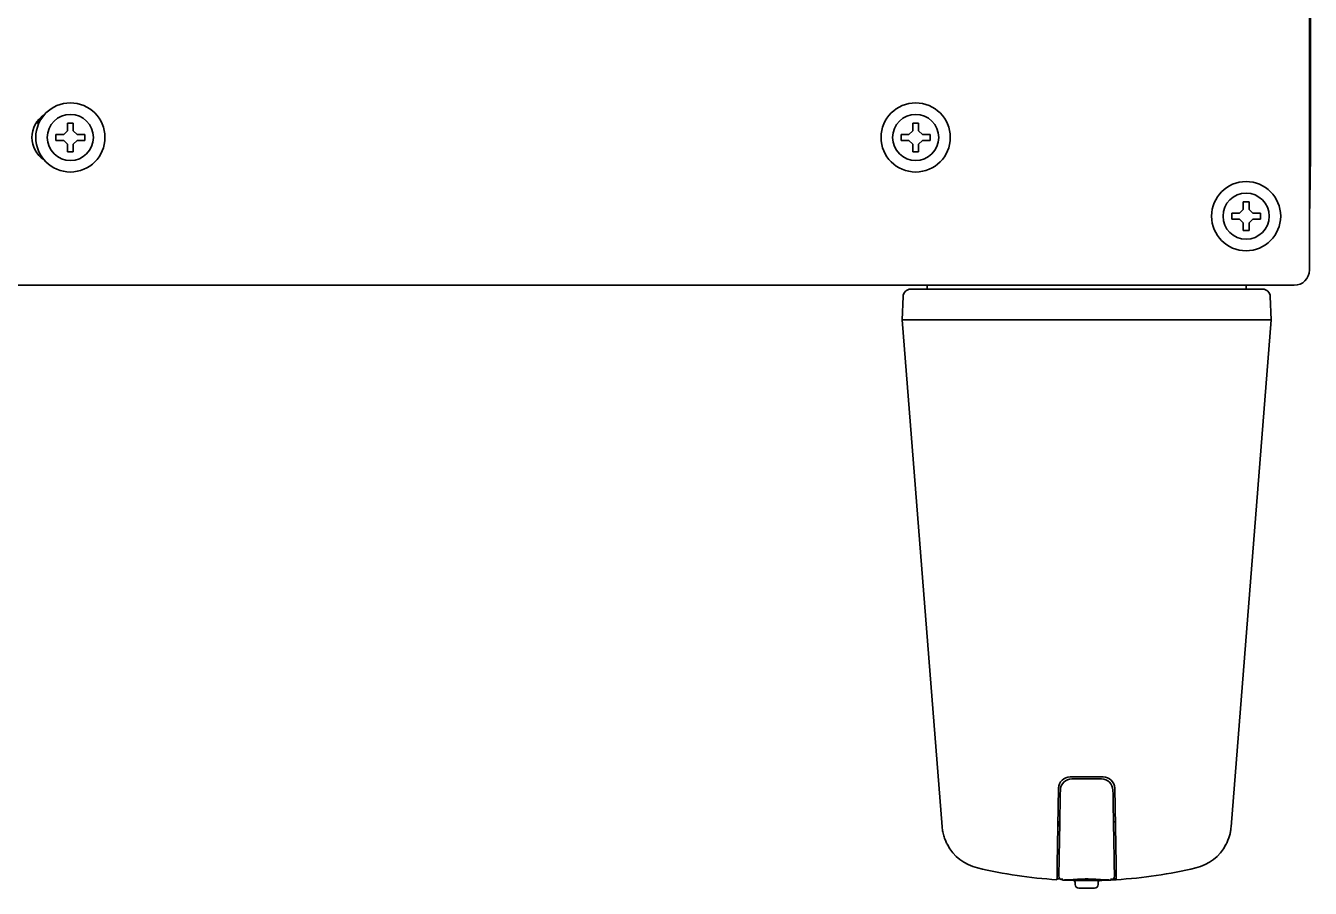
# Model space of a CAD drawing. Header units: inches. Extents: x 885 to 6823, y 710 to 5493.
# Drawn here: x 3098.7 to 3265.9, y 709.7 to 822 of the extents above; entities that cross this region are included whole.
import ezdxf

# ---------------------------------------------------------------- set-up
doc = ezdxf.new("R2010")
doc.units = ezdxf.units.IN
doc.layers.add('1', color=7, linetype='Continuous', true_color=0xffffff)

msp = doc.modelspace()

# ---------------------------------------------------------------- linework, layer by layer
at = {"layer": '1', "color": 7, "linetype": 'Continuous', "lineweight": 35}
for p, q in [((3265.78, 790.21), (3265.78, 856.21)), ((3265.89, 804.61), (3265.89, 857.43)), ((3100.72, 810.09), (3101, 810.25)), ((3104.16, 809.33), (3104.91, 809.33)), ((3104.16, 808.33), (3104.16, 809.33)), ((3104.91, 809.33), (3104.91, 808.33)), ((3214.16, 809.33), (3214.91, 809.33)), ((3214.16, 808.33), (3214.16, 809.33)), ((3214.91, 809.33), (3214.91, 808.33)), ((3102.66, 807.83), (3103.66, 807.83)), ((3102.66, 807.08), (3102.66, 807.83)), ((3103.66, 807.83), (3104.16, 808.33)), ((3104.91, 808.33), (3105.41, 807.83)), ((3105.41, 807.83), (3106.41, 807.83)), ((3106.41, 807.83), (3106.41, 807.08)), ((3212.66, 807.83), (3213.66, 807.83)), ((3212.66, 807.08), (3212.66, 807.83)), ((3213.66, 807.83), (3214.16, 808.33)), ((3214.91, 808.33), (3215.41, 807.83)), ((3215.41, 807.83), (3216.41, 807.83)), ((3216.41, 807.83), (3216.41, 807.08)), ((3103.66, 807.08), (3102.66, 807.08)), ((3104.16, 806.58), (3103.66, 807.08)), ((3104.16, 805.58), (3104.16, 806.58)), ((3105.41, 807.08), (3104.91, 806.58)), ((3104.91, 806.58), (3104.91, 805.58)), ((3106.41, 807.08), (3105.41, 807.08)), ((3213.66, 807.08), (3212.66, 807.08)), ((3214.16, 806.58), (3213.66, 807.08)), ((3214.16, 805.58), (3214.16, 806.58)), ((3215.41, 807.08), (3214.91, 806.58)), ((3214.91, 806.58), (3214.91, 805.58)), ((3216.41, 807.08), (3215.41, 807.08)), ((3104.91, 805.58), (3104.16, 805.58)), ((3214.91, 805.58), (3214.16, 805.58)), ((3265.78, 796.96), (3265.86, 801.79)), ((3257.16, 799.08), (3257.91, 799.08)), ((3257.16, 798.08), (3257.16, 799.08)), ((3257.91, 799.08), (3257.91, 798.08)), ((3255.66, 797.58), (3256.66, 797.58)), ((3255.66, 796.83), (3255.66, 797.58)), ((3256.66, 797.58), (3257.16, 798.08)), ((3257.91, 798.08), (3258.41, 797.58)), ((3258.41, 797.58), (3259.41, 797.58)), ((3259.41, 797.58), (3259.41, 796.83)), ((3256.66, 796.83), (3255.66, 796.83)), ((3257.16, 796.33), (3256.66, 796.83)), ((3257.16, 795.33), (3257.16, 796.33)), ((3258.41, 796.83), (3257.91, 796.33)), ((3257.91, 796.33), (3257.91, 795.33)), ((3259.41, 796.83), (3258.41, 796.83)), ((3257.91, 795.33), (3257.16, 795.33)), ((2672.79, 788.21), (3263.78, 788.21)), ((3216.04, 788.21), (3216.04, 787.71)), ((3235.82, 787.71), (3237.74, 787.71)), ((3257.52, 787.71), (3257.52, 788.21)), ((3212.79, 783.71), (3212.89, 786.74)), ((3260.78, 783.71), (3260.67, 786.74)), ((3212.79, 783.71), (3217.98, 717.73)), ((3235.82, 783.71), (3237.74, 783.71)), ((3255.58, 717.73), (3260.78, 783.71)), ((3238.93, 724.21), (3234.63, 724.21)), ((3234.86, 723.96), (3234.88, 723.96)), ((3238.68, 723.96), (3238.7, 723.96)), ((3232.96, 712.86), (3233.13, 722.73)), ((3240.6, 712.86), (3240.43, 722.73)), ((3233.05, 717.1), (3233.06, 718.34)), ((3233.68, 710.79), (3233.64, 710.79)), ((3235.28, 710.48), (3235.28, 710.22)), ((3238.28, 710.22), (3238.28, 710.48)), ((3239.92, 710.79), (3239.88, 710.79))]:
    msp.add_line(p, q, dxfattribs=at)
for centre, radius in [((3104.53, 807.46), 4.5), ((3214.53, 807.46), 4.5), ((3104.53, 807.46), 3), ((3214.53, 807.46), 3), ((3257.53, 797.21), 4.5), ((3257.53, 797.21), 3)]:
    msp.add_circle(centre, radius, dxfattribs=at)
for centre, radius, start, end in [((3103.03, 807.46), 3.5, 123.2072, 236.5397), ((3104.53, 807.46), 4.74, 150.636, 157.6805), ((3263.78, 790.21), 2, 270, 0), ((3213.89, 786.71), 1, 90, 178), ((3259.67, 786.71), 1, 2, 90), ((3234.63, 722.71), 1.5, 90, 179), ((3234.86, 722.46), 1.5, 90, 179), ((3238.7, 722.46), 1.5, 1, 90), ((3238.93, 722.71), 1.5, 1, 90), ((3232.72, 718.71), 0.5, 311.5858, 330), ((3240.84, 718.71), 0.5, 210, 228.4142), ((3223.96, 718.2), 6, 207.9207, 256.692), ((3249.6, 718.2), 6, 283.308, 332.0792), ((3236.78, 772.41), 61.7, 256.692, 266.4146), ((3236.78, 772.41), 61.7, 273.5854, 283.308), ((3236.78, 772.41), 61.58, 266.3991, 267.1024), ((3236.78, 772.41), 61.58, 266.3991, 267.1024), ((3233.66, 711.29), 0.5, 179, 266.9974), ((3236.78, 770.71), 60, 267.0346, 272.9654), ((3235.03, 710.48), 0.25, 0, 88.3356), ((3238.53, 710.48), 0.25, 91.6644, 180), ((3236.78, 772.41), 61.7, 271.6011, 273.5853), ((3236.78, 772.41), 61.58, 272.8976, 273.6009), ((3236.78, 772.41), 61.58, 272.8976, 273.6009), ((3239.9, 711.29), 0.5, 273.0026, 1), ((3235.78, 710.22), 0.5, 180, 269.0529), ((3236.78, 770.71), 61, 269.0529, 270.9471), ((3237.78, 710.22), 0.5, 270.9471, 0)]:
    msp.add_arc(centre, radius, start, end, dxfattribs=at)
msp.add_ellipse((3265.82, 804.61), major_axis=(0, 4), ratio=0.017455, start_param=3.926991, end_param=4.712389, dxfattribs=at)
for points, knots in [([(3213.89, 787.71), (3213.89, 787.71), (3213.92, 787.71), (3214.05, 787.71), (3214.25, 787.71), (3214.57, 787.71), (3214.96, 787.71), (3215.19, 787.71), (3215.58, 787.71), (3215.75, 787.71), (3215.94, 787.71), (3216.02, 787.71), (3216.05, 787.71), (3216.17, 787.71), (3216.25, 787.71), (3216.5, 787.71), (3216.67, 787.71), (3216.94, 787.71), (3217.03, 787.71), (3217.22, 787.71), (3217.32, 787.71), (3217.8, 787.71), (3218.22, 787.71), (3219.12, 787.71), (3219.59, 787.71), (3220.35, 787.71), (3220.61, 787.71), (3221.01, 787.71), (3221.15, 787.71), (3221.35, 787.71), (3221.42, 787.71), (3221.56, 787.71), (3221.63, 787.71), (3222.26, 787.71), (3222.84, 787.71), (3224.04, 787.71), (3224.66, 787.71), (3225.62, 787.71), (3225.95, 787.71), (3226.44, 787.71), (3226.61, 787.71), (3226.94, 787.71), (3227.11, 787.71), (3227.96, 787.71), (3228.64, 787.71), (3230.04, 787.71), (3231.44, 787.71), (3232.89, 787.71), (3233.71, 787.71), (3233.8, 787.71), (3233.99, 787.71), (3234.26, 787.71), (3234.54, 787.71), (3235.09, 787.71), (3235.45, 787.71), (3235.82, 787.71)], [0, 0, 0, 0, 0.0625, 0.0625, 0.125, 0.1875, 0.1875, 0.25, 0.25, 0.28125, 0.289063, 0.289063, 0.296875, 0.296875, 0.3125, 0.3125, 0.34375, 0.34375, 0.359375, 0.359375, 0.375, 0.375, 0.4375, 0.4375, 0.5, 0.5, 0.53125, 0.53125, 0.546875, 0.546875, 0.554687, 0.554687, 0.5625, 0.5625, 0.625, 0.625, 0.6875, 0.6875, 0.71875, 0.71875, 0.734375, 0.734375, 0.75, 0.75, 0.8125, 0.8125, 0.875, 0.9375, 0.9375, 0.945312, 0.945312, 0.953125, 0.96875, 0.96875, 1, 1, 1, 1]), ([(3237.74, 787.71), (3237.92, 787.71), (3238.11, 787.71), (3238.47, 787.71), (3238.66, 787.71), (3239.21, 787.71), (3239.57, 787.71), (3240.66, 787.71), (3241.38, 787.71), (3242.8, 787.71), (3243.51, 787.71), (3244.55, 787.71), (3244.9, 787.71), (3245.33, 787.71), (3245.42, 787.71), (3245.59, 787.71), (3245.68, 787.71), (3245.93, 787.71), (3246.11, 787.71), (3246.95, 787.71), (3247.61, 787.71), (3248.58, 787.71), (3248.89, 787.71), (3249.36, 787.71), (3249.52, 787.71), (3249.82, 787.71), (3249.98, 787.71), (3250.73, 787.71), (3251.31, 787.71), (3252.42, 787.71), (3252.95, 787.71), (3253.71, 787.71), (3253.96, 787.71), (3254.32, 787.71), (3254.43, 787.71), (3254.61, 787.71), (3254.67, 787.71), (3254.78, 787.71), (3254.84, 787.71), (3255.35, 787.71), (3255.76, 787.71), (3256.54, 787.71), (3256.9, 787.71), (3257.39, 787.71), (3257.54, 787.71), (3257.76, 787.71), (3257.84, 787.71), (3257.98, 787.71), (3258.04, 787.71), (3258.37, 787.71), (3258.6, 787.71), (3258.99, 787.71), (3259.15, 787.71), (3259.41, 787.71), (3259.51, 787.71), (3259.58, 787.71), (3259.59, 787.71), (3259.6, 787.71), (3259.61, 787.71), (3259.63, 787.71), (3259.64, 787.71), (3259.66, 787.71), (3259.67, 787.71), (3259.67, 787.71)], [0, 0, 0, 0, 0.015634, 0.015634, 0.031268, 0.031268, 0.062535, 0.062535, 0.125071, 0.125071, 0.187606, 0.187606, 0.218874, 0.218874, 0.226691, 0.226691, 0.234508, 0.234508, 0.250141, 0.250141, 0.312677, 0.312677, 0.343944, 0.343944, 0.359578, 0.359578, 0.375212, 0.375212, 0.437747, 0.437747, 0.500283, 0.500283, 0.53155, 0.53155, 0.547184, 0.547184, 0.555001, 0.555001, 0.562818, 0.562818, 0.625353, 0.625353, 0.687889, 0.687889, 0.719156, 0.719156, 0.73479, 0.73479, 0.750424, 0.750424, 0.812959, 0.812959, 0.875495, 0.875495, 0.93803, 0.93803, 0.945847, 0.945847, 0.953664, 0.953664, 0.969298, 0.969298, 1, 1, 1, 1]), ([(3237.74, 783.71), (3240.83, 783.71), (3246.94, 783.71), (3254.56, 783.71), (3259.6, 783.71), (3260.78, 783.71), (3260.78, 783.71)], [0, 0, 0, 0, 0.250017, 0.500034, 0.75005, 1, 1, 1, 1]), ([(3234.88, 723.96), (3235.2, 723.96), (3235.51, 723.96), (3235.91, 723.96), (3235.99, 723.96), (3236.15, 723.96), (3236.23, 723.96), (3236.46, 723.96), (3236.62, 723.96), (3236.94, 723.96), (3237.1, 723.96), (3237.42, 723.96), (3237.58, 723.96), (3238.05, 723.96), (3238.37, 723.96), (3238.68, 723.96)], [0, 0, 0, 0, 0.25, 0.25, 0.3125, 0.3125, 0.375, 0.375, 0.5, 0.5, 0.625, 0.625, 0.75, 0.75, 1, 1, 1, 1]), ([(3233.16, 711.3), (3233.17, 711.74), (3233.18, 712.18), (3233.19, 712.85), (3233.19, 713.07), (3233.2, 713.52), (3233.21, 713.74), (3233.21, 714.19), (3233.22, 714.41), (3233.22, 714.75), (3233.23, 714.86), (3233.23, 715.09), (3233.23, 715.2), (3233.24, 715.43), (3233.24, 715.54), (3233.24, 715.78), (3233.24, 715.89), (3233.25, 716.13), (3233.25, 716.24), (3233.25, 716.49), (3233.26, 716.61), (3233.26, 716.79), (3233.26, 716.86), (3233.26, 716.95), (3233.26, 716.98), (3233.26, 717.05), (3233.26, 717.08), (3233.27, 717.18), (3233.27, 717.24), (3233.27, 717.37), (3233.27, 717.5), (3233.27, 717.63), (3233.28, 717.76), (3233.28, 717.83), (3233.28, 717.93), (3233.28, 717.96), (3233.28, 718.02), (3233.28, 718.12), (3233.28, 718.22), (3233.29, 718.4), (3233.29, 718.53), (3233.29, 718.77), (3233.3, 718.89), (3233.3, 719.13), (3233.3, 719.25), (3233.31, 719.49), (3233.31, 719.61), (3233.31, 719.84), (3233.31, 719.96), (3233.32, 720.19), (3233.32, 720.31), (3233.33, 720.65), (3233.33, 720.88), (3233.34, 721.34), (3233.34, 721.57), (3233.35, 722.03), (3233.36, 722.26), (3233.36, 722.48)], [0, 0, 0, 0, 0.125, 0.125, 0.1875, 0.1875, 0.25, 0.25, 0.3125, 0.3125, 0.34375, 0.34375, 0.375, 0.375, 0.40625, 0.40625, 0.4375, 0.4375, 0.46875, 0.46875, 0.5, 0.5, 0.515625, 0.515625, 0.523437, 0.523437, 0.53125, 0.53125, 0.546875, 0.546875, 0.5625, 0.578125, 0.578125, 0.59375, 0.59375, 0.601562, 0.601562, 0.609375, 0.625, 0.625, 0.65625, 0.65625, 0.6875, 0.6875, 0.71875, 0.71875, 0.75, 0.75, 0.78125, 0.78125, 0.8125, 0.8125, 0.875, 0.875, 0.9375, 0.9375, 1, 1, 1, 1]), ([(3240.2, 722.48), (3240.21, 722.26), (3240.21, 722.03), (3240.22, 721.58), (3240.22, 721.36), (3240.23, 720.9), (3240.23, 720.67), (3240.24, 720.33), (3240.24, 720.22), (3240.25, 719.99), (3240.25, 719.87), (3240.25, 719.64), (3240.25, 719.52), (3240.26, 719.29), (3240.26, 719.17), (3240.26, 718.93), (3240.27, 718.81), (3240.27, 718.63), (3240.27, 718.57), (3240.27, 718.45), (3240.27, 718.38), (3240.28, 718.2), (3240.28, 718.07), (3240.28, 717.82), (3240.29, 717.69), (3240.29, 717.53), (3240.29, 717.5), (3240.29, 717.44), (3240.29, 717.4), (3240.29, 717.31), (3240.29, 717.24), (3240.3, 717.05), (3240.3, 716.92), (3240.3, 716.68), (3240.31, 716.55), (3240.31, 716.37), (3240.31, 716.31), (3240.31, 716.19), (3240.31, 716.13), (3240.32, 715.95), (3240.32, 715.83), (3240.32, 715.6), (3240.32, 715.48), (3240.33, 715.25), (3240.33, 715.13), (3240.33, 714.9), (3240.34, 714.79), (3240.34, 714.45), (3240.35, 714.22), (3240.35, 713.77), (3240.36, 713.54), (3240.37, 713.09), (3240.37, 712.87), (3240.38, 712.19), (3240.39, 711.75), (3240.4, 711.3)], [0, 0, 0, 0, 0.0625, 0.0625, 0.125, 0.125, 0.1875, 0.1875, 0.21875, 0.21875, 0.25, 0.25, 0.28125, 0.28125, 0.3125, 0.3125, 0.34375, 0.34375, 0.359375, 0.359375, 0.375, 0.375, 0.40625, 0.40625, 0.4375, 0.4375, 0.445312, 0.445312, 0.453125, 0.453125, 0.46875, 0.46875, 0.5, 0.5, 0.53125, 0.53125, 0.546875, 0.546875, 0.5625, 0.5625, 0.59375, 0.59375, 0.625, 0.625, 0.65625, 0.65625, 0.6875, 0.6875, 0.75, 0.75, 0.8125, 0.8125, 0.875, 0.875, 1, 1, 1, 1]), ([(3217.98, 717.73), (3217.99, 717.61), (3218, 717.5), (3218.03, 717.27), (3218.05, 717.15), (3218.1, 716.93), (3218.12, 716.81), (3218.18, 716.6), (3218.21, 716.49), (3218.27, 716.29), (3218.31, 716.19), (3218.38, 716), (3218.41, 715.91), (3218.49, 715.74), (3218.52, 715.67), (3218.59, 715.52), (3218.63, 715.45), (3218.66, 715.39)], [0, 0, 0, 0, 0.125, 0.125, 0.25, 0.25, 0.375, 0.375, 0.5, 0.5, 0.625, 0.625, 0.75, 0.75, 0.875, 0.875, 1, 1, 1, 1]), ([(3254.9, 715.39), (3254.94, 715.45), (3254.97, 715.52), (3255.04, 715.67), (3255.08, 715.74), (3255.15, 715.91), (3255.18, 716), (3255.25, 716.19), (3255.29, 716.29), (3255.35, 716.49), (3255.38, 716.6), (3255.44, 716.81), (3255.47, 716.93), (3255.51, 717.15), (3255.53, 717.27), (3255.56, 717.5), (3255.57, 717.61), (3255.58, 717.73)], [0, 0, 0, 0, 0.125, 0.125, 0.25, 0.25, 0.375, 0.375, 0.5, 0.5, 0.625, 0.625, 0.75, 0.75, 0.875, 0.875, 1, 1, 1, 1]), ([(3255.54, 717.34), (3255.53, 717.29), (3255.52, 717.25), (3255.51, 717.15), (3255.5, 717.11), (3255.48, 717.02), (3255.48, 716.98), (3255.45, 716.85), (3255.43, 716.76), (3255.36, 716.5), (3255.3, 716.32), (3255.24, 716.14), (3255.23, 716.13), (3255.23, 716.11)], [0, 0, 0, 0, 0.112259, 0.112259, 0.219325, 0.219325, 0.326392, 0.326392, 0.540525, 0.540525, 0.96879, 0.96879, 1, 1, 1, 1]), ([(3232.96, 712.86), (3232.96, 712.73), (3232.95, 712.6), (3232.95, 712.41), (3232.95, 712.34), (3232.95, 712.25), (3232.95, 712.21), (3232.94, 712.15), (3232.94, 712.12), (3232.94, 711.97), (3232.94, 711.85), (3232.94, 711.71), (3232.94, 711.68), (3232.94, 711.63), (3232.94, 711.6), (3232.93, 711.52), (3232.93, 711.47), (3232.93, 711.33), (3232.93, 711.25), (3232.93, 711.16), (3232.93, 711.14), (3232.93, 711.1), (3232.93, 711.09), (3232.93, 711.04), (3232.92, 710.98), (3232.92, 710.94), (3232.92, 710.91), (3232.92, 710.9), (3232.92, 710.88), (3232.92, 710.87), (3232.92, 710.84), (3232.92, 710.83), (3232.92, 710.83)], [0, 0, 0, 0, 0.125179, 0.125179, 0.187768, 0.187768, 0.219063, 0.219063, 0.250357, 0.250357, 0.375536, 0.375536, 0.406831, 0.406831, 0.438125, 0.438125, 0.500715, 0.500715, 0.625893, 0.625893, 0.657188, 0.657188, 0.688483, 0.688483, 0.751072, 0.813661, 0.813661, 0.844956, 0.844956, 0.876251, 0.876251, 1, 1, 1, 1]), ([(3240.64, 710.83), (3240.64, 710.83), (3240.64, 710.84), (3240.64, 710.88), (3240.64, 710.9), (3240.64, 710.92), (3240.64, 710.93), (3240.64, 710.94), (3240.64, 710.94), (3240.64, 710.96), (3240.64, 710.97), (3240.64, 711.04), (3240.63, 711.1), (3240.63, 711.19), (3240.63, 711.21), (3240.63, 711.25), (3240.63, 711.27), (3240.63, 711.33), (3240.63, 711.38), (3240.63, 711.52), (3240.62, 711.62), (3240.62, 711.76), (3240.62, 711.79), (3240.62, 711.85), (3240.62, 711.88), (3240.62, 711.97), (3240.62, 712.09), (3240.61, 712.21), (3240.61, 712.31), (3240.61, 712.34), (3240.61, 712.4), (3240.61, 712.44), (3240.61, 712.6), (3240.61, 712.73), (3240.6, 712.86)], [0, 0, 0, 0, 0.120207, 0.120207, 0.18305, 0.18305, 0.19876, 0.19876, 0.214471, 0.214471, 0.245892, 0.245892, 0.371577, 0.371577, 0.402998, 0.402998, 0.434419, 0.434419, 0.497261, 0.497261, 0.622946, 0.622946, 0.654367, 0.654367, 0.685788, 0.685788, 0.748631, 0.811473, 0.811473, 0.842894, 0.842894, 0.874315, 0.874315, 1, 1, 1, 1]), ([(3239.82, 710.79), (3239.59, 710.79), (3239.36, 710.8), (3238.99, 710.82), (3238.87, 710.82), (3238.63, 710.84), (3238.5, 710.85), (3238.25, 710.86), (3238.12, 710.87), (3237.86, 710.89), (3237.73, 710.9), (3237.56, 710.91), (3237.53, 710.91), (3237.46, 710.91), (3237.43, 710.91), (3237.33, 710.92), (3237.26, 710.92), (3237.06, 710.92), (3236.92, 710.93), (3236.72, 710.93), (3236.65, 710.93), (3236.54, 710.92), (3236.51, 710.92), (3236.44, 710.92), (3236.41, 710.92), (3236.24, 710.92), (3236.1, 710.91), (3235.84, 710.9), (3235.71, 710.89), (3235.45, 710.87), (3235.32, 710.86), (3235.07, 710.85), (3234.94, 710.84), (3234.7, 710.82), (3234.57, 710.82), (3234.39, 710.81), (3234.33, 710.8), (3234.21, 710.8), (3234.15, 710.8), (3233.97, 710.79), (3233.85, 710.79), (3233.74, 710.79)], [0, 0, 0, 0, 0.125, 0.125, 0.1875, 0.1875, 0.25, 0.25, 0.3125, 0.3125, 0.375, 0.375, 0.390625, 0.390625, 0.40625, 0.40625, 0.4375, 0.4375, 0.5, 0.5, 0.53125, 0.53125, 0.546875, 0.546875, 0.5625, 0.5625, 0.625, 0.625, 0.6875, 0.6875, 0.75, 0.75, 0.8125, 0.8125, 0.875, 0.875, 0.90625, 0.90625, 0.9375, 0.9375, 1, 1, 1, 1])]:
    msp.add_open_spline(points, degree=3, knots=knots, dxfattribs=at)
msp.add_open_spline([(3212.79, 783.71), (3212.79, 783.71), (3213.96, 783.71), (3219, 783.71), (3226.62, 783.71), (3232.73, 783.71), (3235.82, 783.71)], degree=3, dxfattribs=at)

doc.saveas('drawing.dxf')
